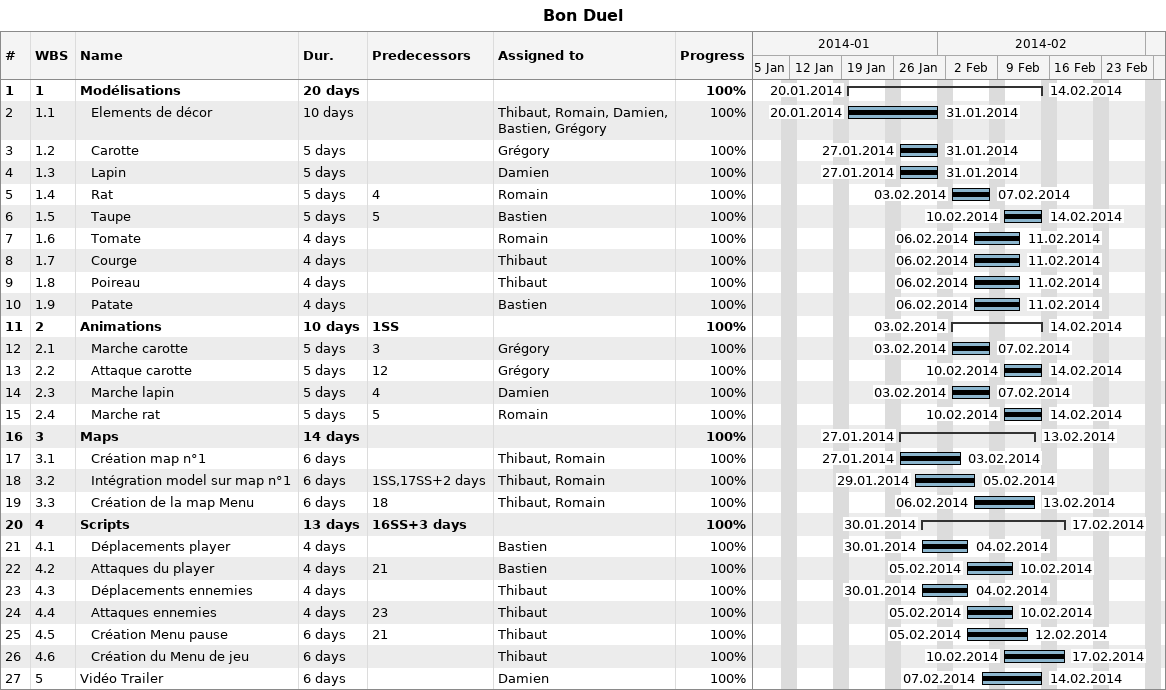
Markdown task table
Bon Duel

| ID | WBS | Task | Duration | Start | Finish | Predecessors | Resources | % complete |
|---|---|---|---|---|---|---|---|---|
| 1 | 1 | **Modélisations** | 20d | 2014-01-20 | 2014-02-14 |  |  | 100 |
| 2 | 1.1 | Elements de décor | 10d | 2014-01-20 | 2014-01-31 |  | Thibaut, Romain, Damien, Bastien, Grégory | 100 |
| 3 | 1.2 | Carotte | 5d | 2014-01-27 | 2014-01-31 |  | Grégory | 100 |
| 4 | 1.3 | Lapin | 5d | 2014-01-27 | 2014-01-31 |  | Damien | 100 |
| 5 | 1.4 | Rat | 5d | 2014-02-03 | 2014-02-07 | 4 | Romain | 100 |
| 6 | 1.5 | Taupe | 5d | 2014-02-10 | 2014-02-14 | 5 | Bastien | 100 |
| 7 | 1.6 | Tomate | 4d | 2014-02-06 | 2014-02-11 |  | Romain | 100 |
| 8 | 1.7 | Courge | 4d | 2014-02-06 | 2014-02-11 |  | Thibaut | 100 |
| 9 | 1.8 | Poireau | 4d | 2014-02-06 | 2014-02-11 |  | Thibaut | 100 |
| 10 | 1.9 | Patate | 4d | 2014-02-06 | 2014-02-11 |  | Bastien | 100 |
| 11 | 2 | **Animations** | 10d | 2014-02-03 | 2014-02-14 | 1SS |  | 100 |
| 12 | 2.1 | Marche carotte | 5d | 2014-02-03 | 2014-02-07 | 3 | Grégory | 100 |
| 13 | 2.2 | Attaque carotte | 5d | 2014-02-10 | 2014-02-14 | 12 | Grégory | 100 |
| 14 | 2.3 | Marche lapin | 5d | 2014-02-03 | 2014-02-07 | 4 | Damien | 100 |
| 15 | 2.4 | Marche rat | 5d | 2014-02-10 | 2014-02-14 | 5 | Romain | 100 |
| 16 | 3 | **Maps** | 14d | 2014-01-27 | 2014-02-13 |  |  | 100 |
| 17 | 3.1 | Création map n°1 | 6d | 2014-01-27 | 2014-02-03 |  | Thibaut, Romain | 100 |
| 18 | 3.2 | Intégration model sur map n°1 | 6d | 2014-01-29 | 2014-02-05 | 1SS, 17SS+2d | Thibaut, Romain | 100 |
| 19 | 3.3 | Création de la map Menu | 6d | 2014-02-06 | 2014-02-13 | 18 | Thibaut, Romain | 100 |
| 20 | 4 | **Scripts** | 13d | 2014-01-30 | 2014-02-17 | 16SS+3d |  | 100 |
| 21 | 4.1 | Déplacements player | 4d | 2014-01-30 | 2014-02-04 |  | Bastien | 100 |
| 22 | 4.2 | Attaques du player | 4d | 2014-02-05 | 2014-02-10 | 21 | Bastien | 100 |
| 23 | 4.3 | Déplacements ennemies | 4d | 2014-01-30 | 2014-02-04 |  | Thibaut | 100 |
| 24 | 4.4 | Attaques ennemies | 4d | 2014-02-05 | 2014-02-10 | 23 | Thibaut | 100 |
| 25 | 4.5 | Création Menu pause | 6d | 2014-02-05 | 2014-02-12 | 21 | Thibaut | 100 |
| 26 | 4.6 | Création du Menu de jeu | 6d | 2014-02-10 | 2014-02-17 |  | Thibaut | 100 |
| 27 | 5 | Vidéo Trailer | 6d | 2014-02-07 | 2014-02-14 |  | Damien | 100 |
